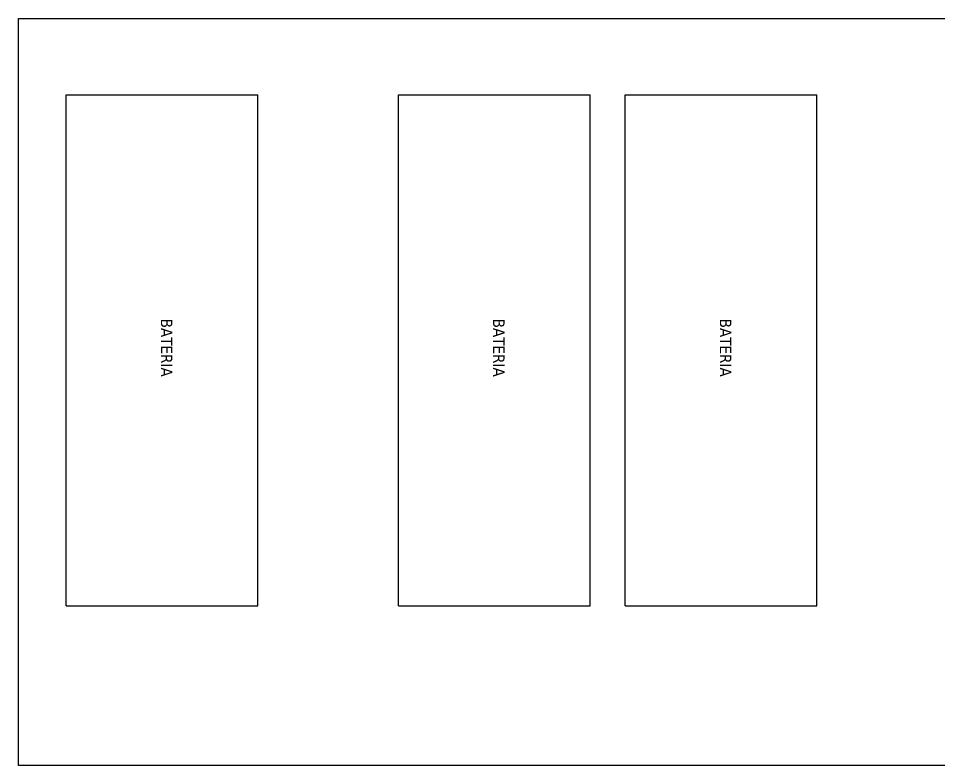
# Model space of a CAD drawing. Header units: millimetres. Extents: x 1341 to 37388, y -13954 to 1849.
# Drawn here: x 2790 to 5671, y -9904 to -7564 of the extents above; entities that cross this region are included whole.
import ezdxf
from ezdxf.enums import TextEntityAlignment as Align

# ---------------------------------------------------------------- set-up
doc = ezdxf.new("R2010")
doc.units = ezdxf.units.MM
doc.layers.add('VIEWPORT', color=1, linetype='Continuous', lineweight=25, plot=False)
doc.styles.add('Tahoma', font='tahoma.ttf')

msp = doc.modelspace()

# ---------------------------------------------------------------- linework, layer by layer
for p, q in [((2790, -7564.15), (8700, -7564.15)), ((2790, -9904.15), (2790, -7564.15)), ((2940, -9403.58), (2940, -7803.58)), ((2940, -7803.58), (3540, -7803.58)), ((3540, -9403.58), (3540, -7803.58)), ((3980, -9403.58), (3980, -7803.58)), ((3980, -7803.58), (4580, -7803.58)), ((4580, -9403.58), (4580, -7803.58)), ((4690, -9403.58), (4690, -7803.58)), ((4690, -7803.58), (5290, -7803.58)), ((5290, -9403.58), (5290, -7803.58)), ((2940, -9403.58), (3540, -9403.58)), ((3980, -9403.58), (4580, -9403.58)), ((4690, -9403.58), (5290, -9403.58)), ((8700, -9904.15), (2790, -9904.15))]:
    msp.add_line(p, q)

# ---------------------------------------------------------------- texts
at = {"layer": 'VIEWPORT', "style": 'Tahoma'}
for p in [(3254.06, -8504.38), (4294.06, -8504.38), (5004.06, -8504.38)]:
    msp.add_text('BATERIA', height=36, rotation=270, dxfattribs=at).set_placement(p, align=Align.MIDDLE_LEFT)

doc.saveas('drawing.dxf')
